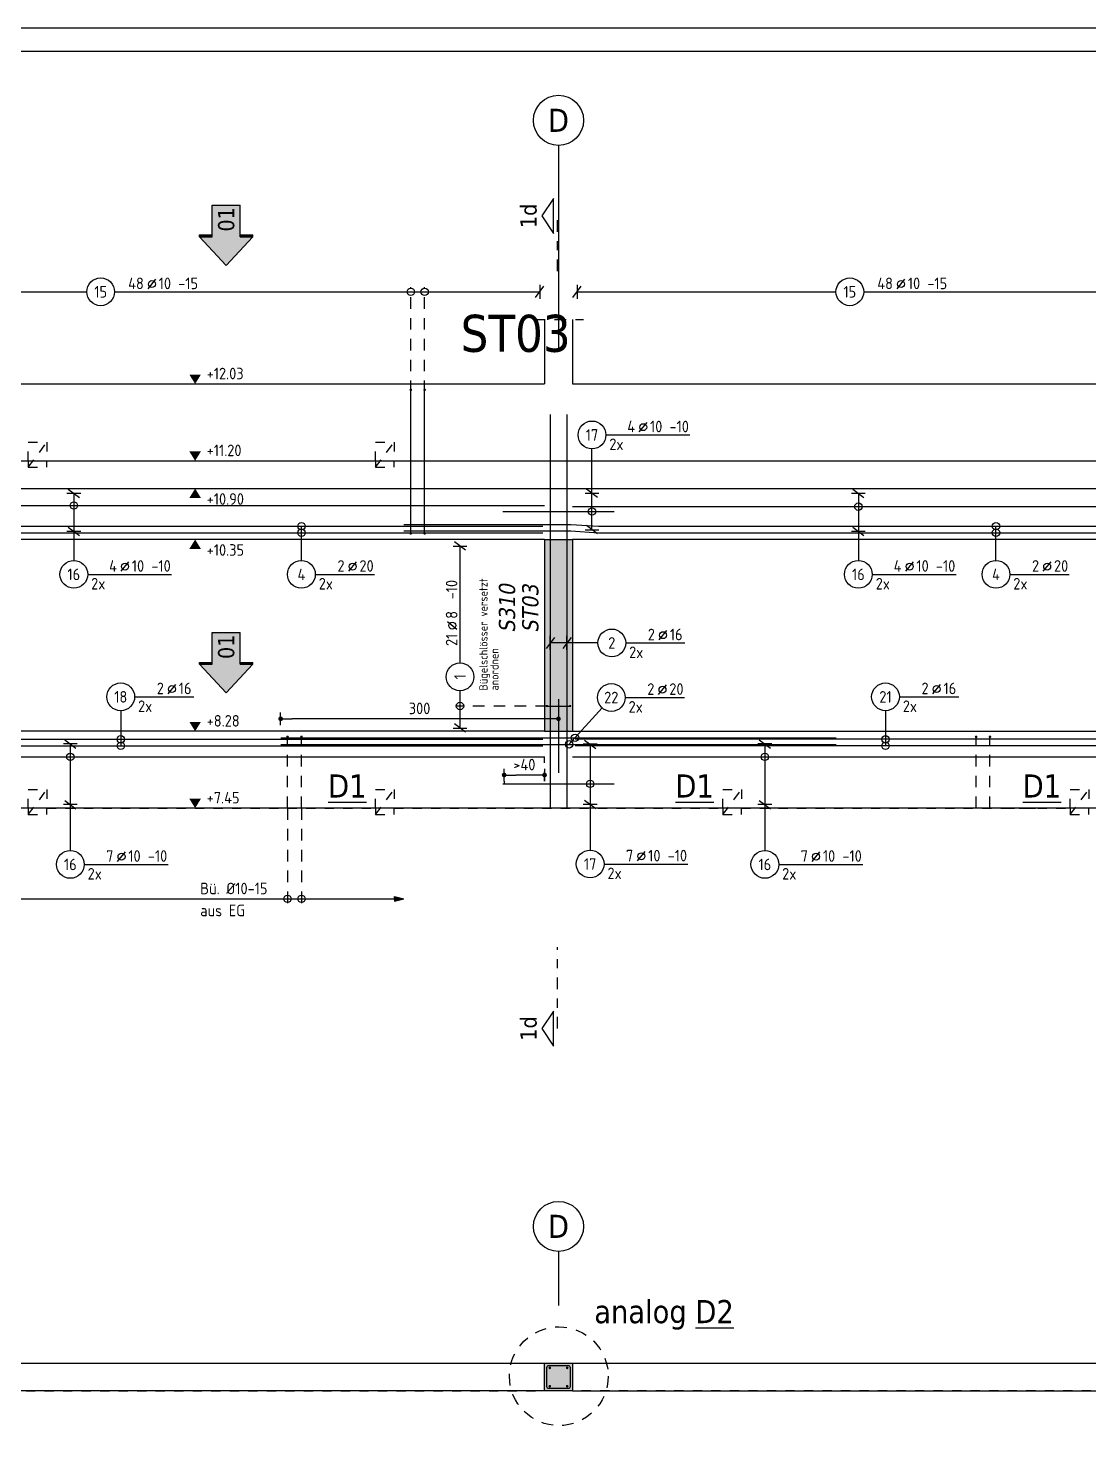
# Model space of a CAD drawing. Extents: x 40 to 135.7, y -30.7 to 14.6.
# Drawn here: x 55.17 to 66.62, y -4.6 to 10.69 of the extents above; entities that cross this region are included whole.
import ezdxf
from ezdxf.enums import TextEntityAlignment as Align

# ---------------------------------------------------------------- set-up
doc = ezdxf.new("R2010")
doc.units = 0
doc.header["$LTSCALE"] = 0.5
for name, pattern in [('AUSGEZOGEN', [1000.01, 1000, 0.01]), ('DASHDOTSMALL', [1.05, 0.5, -0.25, 0.05, -0.25]), ('DOT', [0.175, 0.05, -0.125]), ('HIDDEN', [0.375, 0.25, -0.125]), ('HIDDEN4', [0.12, 0.02, -0.1]), ('PUNKT', [0.175, 0.05, -0.125]), ('STRICHPUNKT2', [0.55, 0.25, -0.125, 0.05, -0.125]), ('VERDECKT', [0.375, 0.25, -0.125])]:
    doc.linetypes.add(name, pattern=pattern)
for name, color, linetype in [('ACHSEN', 7, 'Continuous'), ('AFU', 7, 'Continuous'), ('BETON', 7, 'Continuous'), ('Brüstung EG', 7, 'Continuous'), ('DETAIL', 7, 'Continuous'), ('DRUEBER', 7, 'Continuous'), ('EG', 7, 'Continuous'), ('grau_dunkel', 7, 'Continuous'), ('grau_hell', 7, 'Continuous'), ('grau_mittel', 7, 'Continuous'), ('HILFE', 7, 'Continuous'), ('index', 7, 'Continuous'), ('koten', 7, 'Continuous'), ('MASSE', 7, 'Continuous'), ('OBJEKT', 7, 'Continuous'), ('RAHMEN', 7, 'Continuous'), ('RND', 7, 'Continuous'), ('SCHNITTE', 7, 'Continuous'), ('SFP_Achsen', 7, 'Continuous'), ('TEXT', 7, 'Continuous'), ('VERDECKT', 7, 'Continuous')]:
    doc.layers.add(name, color=color, linetype=linetype)
doc.layers.add('NOPLOT', color=7, linetype='Continuous', plot=False)
doc.styles.add('helv', font='tahoma.ttf')
doc.styles.add('txt', font='isocp.shx')
doc.linetypes.add('AFU_50K', pattern='A,0.15,["/",Standard,S=0.2,R=0,X=-0.01,Y=-0.1],0.07,["/",Standard,S=0.2,R=0,X=-0.01,Y=-0.1],0.15', length=0.37)
doc.linetypes.add('AFU_50L', pattern='A,0.75,["/",Standard,S=0.2,R=0,X=-0.01,Y=-0.1],0.07,["/",Standard,S=0.2,R=0,X=-0.01,Y=-0.1],0.75', length=1.57)
doc.dimstyles.new('DOT_I', dxfattribs={"dimscale": 0.5, "dimtxt": 0.25, "dimasz": 0.25, "dimexe": 0.1, "dimexo": 0.3, "dimgap": 0.1, "dimtad": 1, "dimdec": 3, "dimzin": 3, "dimtxsty": 'txt', "dimblk": 'DOT', "dimblk1": 'DOT', "dimblk2": 'DOT', "dimsah": 1, "dimcen": 0.1, "dimse1": 1, "dimse2": 1, "dimazin": 0, "dimtfac": 1, "dimtdec": 4, "dimtix": 1, "dimtmove": 2, "dimatfit": 3, "dimfxl": 0, "dimtvp": 1, "dimtolj": 1, "dimtzin": 0, "dimarcsym": 0})

# ---------------------------------------------------------------- blocks, each defined once
blk = doc.blocks.new('OKRD_O')
at = {"color": 0, "linetype": 'ByBlock'}
blk.add_solid([(-0.125, 0.202), (0.125, 0.202), (0, 0)], dxfattribs=at)
at = {"color": 0, "linetype": 'ByBlock', "style": 'txt'}
blk.add_attdef('OKRD', (0.25, 0.1), '', height=0.25, dxfattribs=at)
blk = doc.blocks.new('OKRD_U')
at = {"color": 0, "linetype": 'ByBlock'}
blk.add_solid([(-0.125, -0.202), (0.125, -0.202), (0, 0)], dxfattribs=at)
at = {"color": 0, "linetype": 'ByBlock', "style": 'txt'}
blk.add_attdef('OKRD', (0.25, -0.35), '', height=0.25, dxfattribs=at)
blk = doc.blocks.new('lei_gre')
at = {"layer": 'RND', "color": 7, "linetype": 'Continuous'}
for p, q in [((-0.09, -0.12), (0.09, 0.12)), ((0, 0.15), (0, -0.15))]:
    blk.add_line(p, q, dxfattribs=at)
blk = doc.blocks.new('RND_LEI')
at = {"layer": 'RND', "color": 7, "linetype": 'Continuous'}
blk.add_line((1.022, 0.066), (1.19, 0.27), dxfattribs=at)
for centre, radius in [((0, 0), 0.3), ((1.106, 0.168), 0.075)]:
    blk.add_circle(centre, radius, dxfattribs=at)
at = {"layer": 'RND', "color": 7, "linetype": 'Continuous', "style": 'txt'}
blk.add_attdef('ANZ', text='', height=0.25, dxfattribs=at).set_placement((0.931, 0.057), align=Align.RIGHT)
for tag, p in [('DUM', (1.253, 0.057)), ('ABSTD', (1.674, 0.057)), ('POSTXT', (0.374, -0.327))]:
    blk.add_attdef(tag, p, '', height=0.25, dxfattribs=at)
blk.add_attdef('POSL', text='', height=0.25, dxfattribs=at).set_placement((0, 0), align=Align.MIDDLE)
blk = doc.blocks.new('DOT')
at = {"layer": 'MASSE', "color": 7, "linetype": 'Continuous'}
for p, q in [((0, 0), (-1, 0)), ((0, 0.54), (0, -0.54))]:
    blk.add_line(p, q, dxfattribs=at)
at = {"layer": 'MASSE', "color": 7, "linetype": 'Continuous', "const_width": 0.2}
blk.add_lwpolyline([(-0.1, 0, 1), (0.1, 0, 1)], format="xyb", close=True, dxfattribs=at)
blk = doc.blocks.new('*D32')
at = {"layer": 'DEFPOINTS', "color": 0, "linetype": 'AUSGEZOGEN', "transparency": 16777216}
for p in [(60.311, 2.627), (60.311, 2.627), (60.748, 2.627)]:
    blk.add_point(p, dxfattribs=at)
at = {"layer": 'MASSE', "color": 0, "linetype": 'AUSGEZOGEN', "lineweight": -2, "transparency": 16777216}
blk.add_line((60.623, 2.627), (60.436, 2.627), dxfattribs=at)
at = {"layer": 'MASSE', "color": 0, "linetype": 'AUSGEZOGEN', "lineweight": -2, "transparency": 16777216, "xscale": 0.125, "yscale": 0.125, "zscale": 0.125, "rotation": 180}
blk.add_blockref('DOT', (60.311, 2.627), dxfattribs=at)
at = {"layer": 'MASSE', "color": 0, "linetype": 'AUSGEZOGEN', "lineweight": -2, "transparency": 16777216, "xscale": 0.125, "yscale": 0.125, "zscale": 0.125}
blk.add_blockref('DOT', (60.748, 2.627), dxfattribs=at)
at = {"layer": 'MASSE', "color": 0, "linetype": 'AUSGEZOGEN', "transparency": 16777216, "insert": (60.53, 2.74), "char_height": 0.125, "attachment_point": 5, "style": 'txt'}
blk.add_mtext('\\A1;>40', dxfattribs=at)
blk = doc.blocks.new('SCHN-2')
at = {"layer": 'SCHNITTE', "color": 6, "linetype": 'Continuous'}
blk.add_lwpolyline([(0.378, 0.088), (0, 0.34), (-0.378, 0.088)], close=True, dxfattribs=at)
at = {"layer": 'SCHNITTE', "color": 1, "linetype": 'DASHDOTSMALL', "style": 'helv'}
blk.add_attdef('SCHN-2', text='', height=0.35, dxfattribs=at).set_placement((0, 0.45), align=Align.CENTER)
blk = doc.blocks.new('Pfeillinie')
at = {"layer": 'TEXT', "linetype": 'Continuous'}
blk.add_hatch(color=7, dxfattribs=at).paths.add_polyline_path([(0, 0), (-0.8, 0.2), (-0.8, 0), (-0.8, -0.2)])
at = {"layer": 'TEXT', "color": 7, "linetype": 'Continuous'}
for p, q in [((-0.8, 0), (-0.8, 0.2)), ((-0.8, 0.2), (0, 0)), ((-0.8, 0), (-0.8, -0.2)), ((-0.8, -0.2), (0, 0))]:
    blk.add_line(p, q, dxfattribs=at)
blk = doc.blocks.new('A1-35-0')
at = {"layer": 'RAHMEN'}
blk.add_line((118.9, 59.4), (0, 59.4), dxfattribs=at)
at = {"layer": 'RAHMEN', "color": 5}
blk.add_line((118.4, 58.9), (2, 58.9), dxfattribs=at)
blk = doc.blocks.new('*D71')
at = {"layer": 'DEFPOINTS', "color": 0, "linetype": 'AUSGEZOGEN', "transparency": 16777216}
for p in [(57.898, 3.234), (57.898, 3.234), (60.898, 3.234)]:
    blk.add_point(p, dxfattribs=at)
at = {"layer": 'MASSE', "color": 0, "linetype": 'AUSGEZOGEN', "lineweight": -2, "transparency": 16777216}
blk.add_line((60.773, 3.234), (58.023, 3.234), dxfattribs=at)
at = {"layer": 'MASSE', "color": 0, "linetype": 'AUSGEZOGEN', "lineweight": -2, "transparency": 16777216, "xscale": 0.125, "yscale": 0.125, "zscale": 0.125, "rotation": 180}
blk.add_blockref('DOT', (57.898, 3.234), dxfattribs=at)
at = {"layer": 'MASSE', "color": 0, "linetype": 'AUSGEZOGEN', "lineweight": -2, "transparency": 16777216, "xscale": 0.125, "yscale": 0.125, "zscale": 0.125}
blk.add_blockref('DOT', (60.898, 3.234), dxfattribs=at)
at = {"layer": 'MASSE', "color": 0, "linetype": 'AUSGEZOGEN', "transparency": 16777216, "insert": (59.398, 3.346), "char_height": 0.125, "attachment_point": 5, "style": 'txt'}
blk.add_mtext('\\A1;300', dxfattribs=at)
blk = doc.blocks.new('hin_ind5')
at = {"layer": 'grau_hell', "linetype": 'AUSGEZOGEN'}
h = blk.add_hatch(color=9, dxfattribs=at)
h.dxf.hatch_style = 2
h.paths.add_polyline_path([(0, 0), (0.619, -0.577), (0.619, -0.3), (1.306, -0.3), (1.306, 0.3), (0.619, 0.3), (0.619, 0.577)])
h.paths.add_polyline_path([(0.34, -0.274), (1.311, -0.274), (1.311, 0.274), (0.34, 0.274)], flags=9)
at = {"layer": 'OBJEKT', "linetype": 'AUSGEZOGEN'}
for points in [[(0.619, 0.3), (0.66, 0.3), (0.66, 0.577), (0.619, 0.577)], [(0.619, -0.577), (0.66, -0.577), (0.66, -0.3), (0.619, -0.3)]]:
    blk.add_hatch(color=1, dxfattribs=at).paths.add_polyline_path(points)
at = {"layer": 'OBJEKT', "color": 1, "linetype": 'AUSGEZOGEN'}
for p, q in [((0, 0), (0.619, 0.577)), ((0.619, 0.577), (0.619, 0.3)), ((0.619, 0.577), (0.66, 0.577)), ((0.66, 0.577), (0.66, 0.3)), ((0, 0), (0.619, -0.577)), ((0.619, 0.3), (1.306, 0.3)), ((1.306, 0.3), (1.306, -0.3)), ((0.619, -0.3), (0.619, -0.577)), ((0.619, -0.3), (1.306, -0.3)), ((0.66, -0.3), (0.66, -0.577))]:
    blk.add_line(p, q, dxfattribs=at)
at = {"layer": 'OBJEKT', "color": 7, "linetype": 'AUSGEZOGEN'}
blk.add_line((0.619, -0.577), (0.66, -0.577), dxfattribs=at)
at = {"layer": 'index', "color": 1, "linetype": 'Continuous', "style": 'helv'}
blk.add_attdef('INDEX', text='', height=0.35, rotation=360, dxfattribs=at).set_placement((1.259, 0), align=Align.MIDDLE_RIGHT)

msp = doc.modelspace()

# ---------------------------------------------------------------- hatches: boundary and pattern name
at = {"layer": 'EG', "linetype": 'AUSGEZOGEN'}
h = msp.add_hatch(dxfattribs=at)
h.set_pattern_fill('DOTS', scale=0.8, double=1)
h.set_pattern_definition([(0, (-35.286567, 336.182984), (0.025, 0.05), [0, -0.05])])
h.paths.add_polyline_path([(53.5484, -4.0236), (53.5484, -3.7236), (53.2484, -3.7236), (53.2484, -4.0236)])
h.paths.add_polyline_path([(60.7484, -3.7236), (60.7484, -4.0236), (61.0484, -4.0236), (61.0484, -3.7236)])
h.paths.add_polyline_path([(68.5484, -4.0236), (68.5484, -3.7236), (68.2484, -3.7236), (68.2484, -4.0236)])
h.paths.add_polyline_path([(43.3734, -4.6035), (43.5334, -4.6035), (43.5334, -4.0236), (47.0234, -4.0236), (47.0234, -4.6035), (47.2734, -4.6035), (47.2734, -4.0236), (49.5234, -4.0236), (49.5234, -4.6035), (49.7734, -4.6035), (49.7734, -3.7236), (43.3734, -3.7236)])
h.paths.add_polyline_path([(81.9984, -4.6035), (82.2984, -4.6035), (82.2984, -3.7236), (75.7734, -3.7236), (75.7734, -4.6035), (76.0234, -4.6035), (76.0234, -4.0236), (78.2734, -4.0236), (78.2734, -4.6035), (78.5234, -4.6035), (78.5234, -4.0236), (81.9984, -4.0236)])
at = {"layer": 'grau_dunkel'}
msp.add_hatch(color=21, dxfattribs=at).paths.add_polyline_path([(61.0484, 5.1694), (60.7484, 5.1694), (60.7484, 3.0994), (61.0484, 3.0994)])

# ---------------------------------------------------------------- linework, layer by layer
at = {"layer": 'ACHSEN', "color": 140, "linetype": 'AUSGEZOGEN'}
for p, q in [((60.8984, 9.4248), (60.8984, 7.238)), ((60.8984, 3.4467), (60.8984, 2.6493)), ((60.8984, -2.5174), (60.8984, -3.0993))]:
    msp.add_line(p, q, dxfattribs=at)
at = {"layer": 'AFU', "color": 8, "linetype": 'AFU_50L'}
for p, q in [((47.0234, 6.0194), (78.5234, 6.0194)), ((47.0234, 5.7194), (78.5234, 5.7194)), ((76.0234, 2.2694), (49.5234, 2.2694))]:
    msp.add_line(p, q, dxfattribs=at)
at = {"layer": 'AFU', "color": 8, "linetype": 'AFU_50K'}
for p, q in [((60.7484, 5.1694), (61.0484, 5.1694)), ((60.7484, 3.0994), (61.0484, 3.0994)), ((60.7484, 3.0994), (61.0484, 3.0994))]:
    msp.add_line(p, q, dxfattribs=at)
at = {"layer": 'BETON', "color": 6, "linetype": 'AUSGEZOGEN'}
for p, q in [((60.7484, 7.5439), (60.7484, 6.8494)), ((61.0484, 7.5439), (61.0484, 6.8494)), ((53.5484, 6.8494), (60.7484, 6.8494)), ((61.0484, 6.8494), (68.2484, 6.8494)), ((60.7484, 5.1694), (53.5484, 5.1694)), ((60.7484, 5.1694), (60.7484, 3.0994)), ((61.0484, 5.1694), (61.0484, 3.0994)), ((68.2484, 5.1694), (61.0484, 5.1694)), ((60.7484, 3.0994), (53.5484, 3.0994)), ((61.0484, 3.0994), (68.2484, 3.0994))]:
    msp.add_line(p, q, dxfattribs=at)
at = {"layer": 'BETON', "color": 6, "linetype": 'AUSGEZOGEN', "lineweight": -2}
msp.add_lwpolyline([(60.7484, -3.7236), (61.0484, -3.7236), (61.0484, -4.0236), (60.7484, -4.0236)], close=True, dxfattribs=at)
at = {"layer": 'Brüstung EG', "color": 102, "linetype": 'DOT'}
for p, q in [((53.5484, -3.7236), (60.7484, -3.7236)), ((61.0484, -3.7236), (68.2484, -3.7236)), ((53.5484, -4.0236), (60.7484, -4.0236)), ((68.2484, -4.0236), (61.0484, -4.0236))]:
    msp.add_line(p, q, dxfattribs=at)
at = {"layer": 'DETAIL', "color": 102, "linetype": 'VERDECKT'}
msp.add_circle((60.9018, -3.8643), 0.5334, dxfattribs=at)
at = {"layer": 'DRUEBER', "color": 7, "linetype": 'DOT'}
for p, q in [((55.1734, 6.0194), (55.1734, 6.2194)), ((55.1734, 6.2194), (55.3734, 6.2194)), ((55.1734, 5.9494), (55.3734, 6.2194)), ((55.3734, 6.2194), (55.3734, 6.0194)), ((58.9234, 6.0194), (58.9234, 6.2194)), ((58.9234, 6.2194), (59.1234, 6.2194)), ((58.9234, 5.9494), (59.1234, 6.2194)), ((59.1234, 6.2194), (59.1234, 6.0194)), ((55.1734, 6.0194), (55.1734, 5.9494)), ((55.3734, 5.9494), (55.3734, 6.0194)), ((58.9234, 6.0194), (58.9234, 5.9494)), ((59.1234, 5.9494), (59.1234, 6.0194)), ((55.1734, 5.9494), (55.3734, 5.9494)), ((58.9234, 5.9494), (59.1234, 5.9494)), ((55.1734, 2.2694), (55.1734, 2.4694)), ((55.1734, 2.4694), (55.3734, 2.4694)), ((55.1734, 2.1994), (55.3734, 2.4694)), ((55.3734, 2.4694), (55.3734, 2.2694)), ((58.9234, 2.2694), (58.9234, 2.4694)), ((58.9234, 2.4694), (59.1234, 2.4694)), ((58.9234, 2.1994), (59.1234, 2.4694)), ((59.1234, 2.4694), (59.1234, 2.2694)), ((62.6733, 2.2694), (62.6733, 2.4694)), ((62.6733, 2.4694), (62.8733, 2.4694)), ((62.6733, 2.1994), (62.8733, 2.4694)), ((62.8733, 2.4694), (62.8733, 2.2694)), ((66.4234, 2.2694), (66.4234, 2.4694)), ((66.4234, 2.4694), (66.6234, 2.4694)), ((66.4234, 2.1994), (66.6234, 2.4694)), ((66.6234, 2.4694), (66.6234, 2.2694)), ((55.1734, 2.2694), (55.1734, 2.1994)), ((55.1734, 2.1994), (55.3734, 2.1994)), ((55.3734, 2.1994), (55.3734, 2.2694)), ((58.9234, 2.2694), (58.9234, 2.1994)), ((58.9234, 2.1994), (59.1234, 2.1994)), ((59.1234, 2.1994), (59.1234, 2.2694)), ((62.6733, 2.2694), (62.6733, 2.1994)), ((62.6733, 2.1994), (62.8733, 2.1994)), ((62.8733, 2.1994), (62.8733, 2.2694)), ((66.4234, 2.2694), (66.4234, 2.1994)), ((66.4234, 2.1994), (66.6234, 2.1994)), ((66.6234, 2.1994), (66.6234, 2.2694))]:
    msp.add_line(p, q, dxfattribs=at)
at = {"layer": 'DRUEBER', "color": 7, "linetype": 'PUNKT'}
for p, q in [((55.3734, 2.2694), (58.9234, 2.2694)), ((59.1234, 2.2694), (62.6733, 2.2694)), ((62.8733, 2.2694), (66.4234, 2.2694))]:
    msp.add_line(p, q, dxfattribs=at)
at = {"layer": 'DRUEBER', "color": 7, "linetype": 'PUNKT', "lineweight": -2}
msp.add_lwpolyline([(60.7484, -3.7236), (61.0484, -3.7236), (61.0484, -4.0236), (60.7484, -4.0236)], close=True, dxfattribs=at)
at = {"layer": 'grau_mittel', "color": 61, "linetype": 'AUSGEZOGEN'}
msp.add_solid([(60.7484, -3.7236), (61.0484, -3.7236), (60.7484, -4.0236), (61.0484, -4.0236)], dxfattribs=at)
at = {"layer": 'HILFE', "color": 102, "linetype": 'HIDDEN'}
msp.add_line((60.6311, 7.5439), (61.1674, 7.5439), dxfattribs=at)
at = {"layer": 'MASSE', "color": 7, "linetype": 'HIDDEN4'}
for p, q in [((60.7484, 2.56), (60.7484, 2.8224)), ((60.3109, 2.56), (60.3109, 2.531))]:
    msp.add_line(p, q, dxfattribs=at)
at = {"layer": 'OBJEKT', "color": 7, "linetype": 'AUSGEZOGEN'}
for p, q in [((53.5484, -3.7236), (60.7484, -3.7236)), ((61.0484, -3.7236), (68.2484, -3.7236)), ((60.7484, -4.0236), (53.5484, -4.0236)), ((61.0484, -4.0236), (68.2484, -4.0236))]:
    msp.add_line(p, q, dxfattribs=at)
at = {"layer": 'RND', "color": 7, "linetype": 'AUSGEZOGEN'}
for p, q in [((53.6147, 7.8442), (55.805, 7.8442)), ((56.105, 7.8442), (60.6955, 7.8442)), ((61.0994, 7.8442), (63.8943, 7.8442)), ((64.1943, 7.8442), (68.1943, 7.8442)), ((61.41, 6.2988), (62.3163, 6.2988)), ((61.26, 5.6684), (61.26, 6.1488)), ((55.6647, 5.6673), (55.6647, 5.2568)), ((61.26, 5.276), (61.26, 5.6684)), ((64.1366, 5.6673), (64.1366, 5.2568)), ((55.6647, 5.2568), (55.6647, 4.9434)), ((64.1366, 5.2568), (64.1366, 4.9434)), ((59.8351, 3.8371), (59.8351, 5.0993)), ((55.8147, 4.7934), (56.721, 4.7934)), ((58.2724, 4.7934), (58.9124, 4.7934)), ((64.2866, 4.7934), (65.1929, 4.7934)), ((65.7724, 4.7934), (66.4124, 4.7934)), ((61.624, 4.053), (62.264, 4.053)), ((59.8351, 3.1333), (59.8351, 3.5371)), ((56.3215, 3.471), (56.9615, 3.471)), ((61.6184, 3.4639), (62.2584, 3.4639)), ((64.5795, 3.471), (65.2195, 3.471)), ((55.6268, 2.9631), (55.6268, 2.3082)), ((61.2401, 2.9591), (61.2401, 2.3092)), ((63.1268, 2.9631), (63.1268, 2.3082)), ((55.6268, 2.3082), (55.6268, 1.8115)), ((61.2401, 2.3092), (61.2401, 1.8159)), ((63.1268, 2.3082), (63.1268, 1.8115)), ((55.7768, 1.6615), (56.6831, 1.6615)), ((61.3901, 1.6659), (62.2963, 1.6659)), ((63.2768, 1.6615), (64.1831, 1.6615))]:
    msp.add_line(p, q, dxfattribs=at)
at = {"layer": 'RND', "color": 102, "linetype": 'VERDECKT'}
for p, q in [((59.3031, 6.5357), (59.3031, 7.8942)), ((59.4531, 6.5357), (59.4531, 7.8942)), ((60.7734, 3.372), (59.7851, 3.372)), ((57.9726, 2.2694), (57.9726, 1.2401)), ((58.1226, 2.2694), (58.1226, 1.2401))]:
    msp.add_line(p, q, dxfattribs=at)
at = {"layer": 'RND', "color": 102, "linetype": 'AUSGEZOGEN'}
for p, q in [((58.1224, 4.9434), (58.1224, 5.313)), ((65.6224, 4.9434), (65.6224, 5.313)), ((61.324, 4.053), (60.8084, 4.053)), ((56.1715, 3.321), (56.1715, 2.9424)), ((61.3681, 3.3523), (61.0076, 2.9512)), ((64.4295, 3.321), (64.4295, 2.9424))]:
    msp.add_line(p, q, dxfattribs=at)
at = {"layer": 'RND', "color": 7, "linetype": 'AUSGEZOGEN'}
for points, const_width in [([(59.2961, 6.7857, 1), (59.3101, 6.7857, 1)], 0.014), ([(59.4461, 6.7857, 1), (59.4601, 6.7857, 1)], 0.014), ([(59.2961, 5.2357, 1), (59.3101, 5.2357, 1)], 0.014), ([(59.4461, 5.2357, 1), (59.4601, 5.2357, 1)], 0.014), ([(60.7671, 3.372, 1), (60.7796, 3.372, 1)], 0.0125), ([(61.0171, 3.372, 1), (61.0296, 3.372, 1)], 0.0125), ([(57.9656, 3.0394, 1), (57.9796, 3.0394, 1)], 0.014), ([(58.1156, 3.0394, 1), (58.1296, 3.0394, 1)], 0.014), ([(65.4007, 3.0394, 1), (65.4147, 3.0394, 1)], 0.014), ([(65.5507, 3.0394, 1), (65.5647, 3.0394, 1)], 0.014), ([(60.7971, -3.7746, 1), (60.8111, -3.7746, 1)], 0.014), ([(60.9856, -3.7746, 1), (60.9996, -3.7746, 1)], 0.014), ([(60.7971, -3.9726, 1), (60.8111, -3.9726, 1)], 0.014), ([(60.9856, -3.9726, 1), (60.9996, -3.9726, 1)], 0.014)]:
    msp.add_lwpolyline(points, format="xyb", close=True, dxfattribs=dict(at, const_width=const_width))
at = {"layer": 'RND', "color": 1, "linetype": 'AUSGEZOGEN'}
for points in [[(59.3031, 5.2357), (59.3031, 6.7857)], [(59.4531, 5.2357), (59.4531, 6.7857)], [(59.3031, 5.2357), (59.3031, 6.5357)], [(59.4531, 5.2357), (59.4531, 6.5357)], [(60.8084, 6.5194), (60.8084, 2.2694)], [(60.9884, 6.5194), (60.9884, 2.2694)], [(53.5484, 5.5373), (60.7484, 5.5373)], [(61.0484, 5.5245), (68.2484, 5.5245)], [(60.2984, 5.4716), (61.4984, 5.4716)], [(60.2984, 5.4716), (61.4984, 5.4716)], [(51.73, 5.333), (53.53, 5.333), (53.83, 5.313), (60.73, 5.313)], [(51.73, 5.263), (53.53, 5.263), (53.83, 5.243), (60.73, 5.243)], [(59.23, 5.333), (61.03, 5.333), (61.33, 5.313), (68.23, 5.313)], [(59.23, 5.263), (61.03, 5.263), (61.33, 5.243), (68.23, 5.243)], [(60.7734, 3.372), (61.0234, 3.372)], [(51.98, 3.0324), (53.53, 3.0324), (53.83, 3.0124), (60.73, 3.0124)], [(51.98, 2.9624), (53.53, 2.9624), (53.83, 2.9424), (60.73, 2.9424)], [(57.8984, 3.0281), (63.8984, 3.0281)], [(57.8984, 2.9581), (63.8984, 2.9581)], [(68.23, 3.0124), (61.08, 3.0124)], [(68.23, 2.9424), (61.08, 2.9424)], [(53.5484, 2.8224), (60.7484, 2.8224)], [(61.0484, 2.8224), (68.2484, 2.8224)], [(60.2984, 2.531), (61.4984, 2.531)]]:
    msp.add_lwpolyline(points, dxfattribs=at)
at = {"layer": 'RND', "color": 1, "linetype": 'HIDDEN'}
for points in [[(57.9726, 2.2694), (57.9726, 3.0394)], [(58.1226, 2.2694), (58.1226, 3.0394)], [(65.4077, 2.2694), (65.4077, 3.0394)], [(65.5577, 2.2694), (65.5577, 3.0394)]]:
    msp.add_lwpolyline(points, dxfattribs=at)
at = {"layer": 'RND', "color": 102, "linetype": 'AUSGEZOGEN'}
msp.add_lwpolyline([(54.6085, 1.2901), (59.2273, 1.2901)], dxfattribs=at)
at = {"layer": 'RND', "color": 1, "linetype": 'AUSGEZOGEN', "lineweight": -2}
msp.add_lwpolyline([(60.7934, -3.7486), (61.0034, -3.7486, -0.4142136), (61.0234, -3.7686), (61.0234, -3.9786, -0.4142136), (61.0034, -3.9986), (60.7934, -3.9986, -0.4142136), (60.7734, -3.9786), (60.7734, -3.7686, -0.4142136)], format="xyb", close=True, dxfattribs=at)
at = {"layer": 'RND', "color": 7, "linetype": 'AUSGEZOGEN'}
for centre in [(59.3031, 7.8442), (59.4531, 7.8442), (55.6647, 5.5373), (61.26, 5.4716), (64.1366, 5.5245), (58.1224, 5.313), (65.6224, 5.313), (58.1224, 5.243), (65.6224, 5.243), (59.8351, 3.372), (61.0768, 3.0281), (56.1715, 3.0124), (56.1715, 2.9424), (61.0138, 2.9581), (64.4295, 3.0124), (64.4295, 2.9424), (55.6268, 2.8224), (63.1268, 2.8224), (61.2401, 2.531), (57.9726, 1.2901), (58.1226, 1.2901)]:
    msp.add_circle(centre, 0.04, dxfattribs=at)
at = {"layer": 'SCHNITTE', "color": 6, "linetype": 'STRICHPUNKT2'}
for p, q in [((60.8871, 8.0678), (60.8871, 8.664)), ((60.8871, -0.1102), (60.8871, 0.769))]:
    msp.add_line(p, q, dxfattribs=at)
at = {"layer": 'SFP_Achsen', "color": 7, "linetype": 'AUSGEZOGEN'}
for centre in [(60.8984, 9.6953), (60.8984, -2.247)]:
    msp.add_circle(centre, 0.2705, dxfattribs=at)
at = {"layer": 'VERDECKT', "color": 7, "linetype": 'HIDDEN'}
msp.add_line((66.0484, 2.2644), (65.7484, 2.2644), dxfattribs=at)

# ---------------------------------------------------------------- block references
at = {"layer": 'koten', "color": 7, "linetype": 'PUNKT', "xscale": 0.5, "yscale": 0.5, "zscale": 0.5}
for name, p, values in [('OKRD_O', (56.9747, 6.8494), {'OKRD': '+12.03'}), ('OKRD_O', (56.9747, 6.0194), {'OKRD': '+11.20'}), ('OKRD_U', (56.9747, 5.7194), {'OKRD': '+10.90'})]:
    msp.add_blockref(name, p, dxfattribs=at).add_auto_attribs(values)
at = {"layer": 'koten', "color": 7, "linetype": 'AUSGEZOGEN', "xscale": 0.5, "yscale": 0.5, "zscale": 0.5}
for name, p, values in [('OKRD_U', (56.9747, 5.1694), {'OKRD': '+10.35'}), ('OKRD_O', (56.9747, 3.0994), {'OKRD': '+8.28'}), ('OKRD_O', (56.9747, 2.2694), {'OKRD': '+7.45'})]:
    msp.add_blockref(name, p, dxfattribs=at).add_auto_attribs(values)
at = {"layer": 'RAHMEN', "color": 7, "linetype": 'AUSGEZOGEN', "xscale": 0.5, "yscale": 0.5, "zscale": 0.5}
msp.add_blockref('A1-35-0', (39.9553, -19.0109), dxfattribs=at)
at = {"layer": 'RND', "color": 7, "linetype": 'AUSGEZOGEN', "xscale": 0.5, "yscale": 0.5, "zscale": 0.5, "rotation": 90}
for name, p, values in [('hin_ind5', (57.3095, 8.128), {'INDEX': '01'}), ('RND_LEI', (59.8351, 3.6871), {'POSL': '1', 'DUM': '8', 'ANZ': '21', 'ABSTD': '-10'}), ('hin_ind5', (57.3095, 3.5129), {'INDEX': '01'})]:
    msp.add_blockref(name, p, dxfattribs=at).add_auto_attribs(values)
at = {"layer": 'RND', "color": 7, "linetype": 'AUSGEZOGEN', "xscale": 0.5, "yscale": 0.5, "zscale": 0.5}
for p, values in [((55.955, 7.8442), {'POSL': '15', 'DUM': '10', 'ANZ': '48', 'ABSTD': '-15'}), ((64.0443, 7.8442), {'POSL': '15', 'DUM': '10', 'ANZ': '48', 'ABSTD': '-15'}), ((61.26, 6.2988), {'POSL': '17', 'DUM': '10', 'ANZ': '4', 'ABSTD': '-10', 'POSTXT': '2x'}), ((55.6647, 4.7934), {'POSL': '16', 'DUM': '10', 'ANZ': '4', 'ABSTD': '-10', 'POSTXT': '2x'}), ((58.1224, 4.7934), {'POSL': '4', 'DUM': '20', 'ANZ': '2', 'POSTXT': '2x'}), ((64.1366, 4.7934), {'POSL': '16', 'DUM': '10', 'ANZ': '4', 'ABSTD': '-10', 'POSTXT': '2x'}), ((65.6224, 4.7934), {'POSL': '4', 'DUM': '20', 'ANZ': '2', 'POSTXT': '2x'}), ((61.474, 4.053), {'POSL': '2', 'DUM': '16', 'ANZ': '2', 'POSTXT': '2x'}), ((56.1715, 3.471), {'POSL': '18', 'DUM': '16', 'ANZ': '2', 'POSTXT': '2x'}), ((61.4684, 3.4639), {'POSL': '22', 'DUM': '20', 'ANZ': '2', 'POSTXT': '2x'}), ((64.4295, 3.471), {'POSL': '21', 'DUM': '16', 'ANZ': '2', 'POSTXT': '2x'}), ((55.6268, 1.6615), {'POSL': '16', 'DUM': '10', 'ANZ': '7', 'ABSTD': '-10', 'POSTXT': '2x'}), ((61.2401, 1.6659), {'POSL': '17', 'DUM': '10', 'ANZ': '7', 'ABSTD': '-10', 'POSTXT': '2x'}), ((63.1268, 1.6615), {'POSL': '16', 'DUM': '10', 'ANZ': '7', 'ABSTD': '-10', 'POSTXT': '2x'})]:
    msp.add_blockref('RND_LEI', p, dxfattribs=at).add_auto_attribs(values)
for p in [(60.6955, 7.8442), (61.0994, 7.8442)]:
    msp.add_blockref('lei_gre', p, dxfattribs=at)
for p, rotation in [((55.6647, 5.6673), 270), ((61.26, 5.6684), 90), ((64.1366, 5.6673), 270), ((55.6647, 5.2568), 270), ((61.26, 5.276), 90), ((64.1366, 5.2568), 270), ((59.8351, 5.0993), 90), ((59.8351, 3.1333), 90), ((55.6268, 2.9631), 270), ((61.2401, 2.9591), 270), ((63.1268, 2.9631), 270), ((55.6268, 2.3082), 270), ((61.2401, 2.3092), 270), ((63.1268, 2.3082), 270)]:
    msp.add_blockref('lei_gre', p, dxfattribs=dict(at, rotation=rotation))
at = {"layer": 'RND', "color": 102, "linetype": 'AUSGEZOGEN', "xscale": 0.5, "yscale": 0.5, "zscale": 0.5, "rotation": 180}
for p in [(60.8084, 4.053), (60.9884, 4.053)]:
    msp.add_blockref('lei_gre', p, dxfattribs=at)
at = {"layer": 'RND', "color": 102, "linetype": 'AUSGEZOGEN', "xscale": 0.125, "yscale": 0.125, "zscale": 0.125}
msp.add_blockref('Pfeillinie', (59.2273, 1.2901), dxfattribs=at)
at = {"layer": 'SCHNITTE', "color": 6, "linetype": 'STRICHPUNKT2', "xscale": 0.5, "yscale": 0.5, "zscale": 0.5, "rotation": 90}
for p in [(60.8871, 8.664), (60.8871, -0.1102)]:
    msp.add_blockref('SCHN-2', p, dxfattribs=at).add_auto_attribs({'SCHN-2': '1d'})

# ---------------------------------------------------------------- texts
at = {"layer": 'NOPLOT', "color": 191, "linetype": 'AUSGEZOGEN', "style": 'helv'}
msp.add_text('ST03', height=0.4, dxfattribs=at).set_placement((59.8415, 7.1962))
at = {"layer": 'SFP_Achsen', "color": 6, "linetype": 'AUSGEZOGEN', "style": 'helv'}
for p in [(60.7843, 9.5709), (60.7843, -2.3713)]:
    msp.add_text('D', height=0.25, dxfattribs=at).set_placement(p)
at = {"layer": 'TEXT', "color": 102, "linetype": 'AUSGEZOGEN', "style": 'txt'}
for s, p in [('Bügelschlösser versetzt', (60.1325, 3.5391)), ('anordnen', (60.2513, 3.5391))]:
    msp.add_text(s, height=0.09, rotation=90, dxfattribs=at).set_placement(p)
at = {"layer": 'TEXT', "color": 1, "linetype": 'AUSGEZOGEN', "style": 'helv', "oblique": 10}
for s, p in [('S310', (60.4297, 4.1639)), ('ST03', (60.681, 4.1639))]:
    msp.add_text(s, height=0.175, rotation=90, dxfattribs=at).set_placement(p)
at = {"layer": 'TEXT', "color": 6, "linetype": 'AUSGEZOGEN', "style": 'helv'}
for s, p in [('%%uD1', (58.4106, 2.3834)), ('%%uD1', (62.1606, 2.3834)), ('%%uD1', (65.9106, 2.3834)), ('analog %%UD2', (61.2847, -3.2916))]:
    msp.add_text(s, height=0.25, dxfattribs=at).set_placement(p)
at = {"layer": 'TEXT', "color": 7, "linetype": 'AUSGEZOGEN', "style": 'txt'}
for s, p in [('Bü. %%C10-15', (57.0296, 1.3393)), ('aus EG', (57.0296, 1.1018))]:
    msp.add_text(s, height=0.125, dxfattribs=at).set_placement(p)

# ---------------------------------------------------------------- dimensions: what is measured, and where the dimension line sits
at = {"layer": 'MASSE', "color": 7, "linetype": 'AUSGEZOGEN'}
dim = msp.add_linear_dim(base=(57.8984, 3.2339), p1=(60.8984, 3.2339), p2=(57.8984, 3.2339), dimstyle='DOT_I', override={"dimdec": 0, "dimlfac": 100}, dxfattribs=at)
dim.commit()
dim.dimension.update_dxf_attribs({"geometry": '*D71', "text_midpoint": (59.3984, 3.3464)})
dim = msp.add_linear_dim(base=(60.3109, 2.6275), p1=(60.7484, 2.6275), p2=(60.3109, 2.6275), text='>40', dimstyle='DOT_I', override={"dimdec": 1, "dimlfac": 100}, dxfattribs=at)
dim.commit()
dim.dimension.update_dxf_attribs({"geometry": '*D32', "text_midpoint": (60.5296, 2.74)})

doc.saveas('drawing.dxf')
